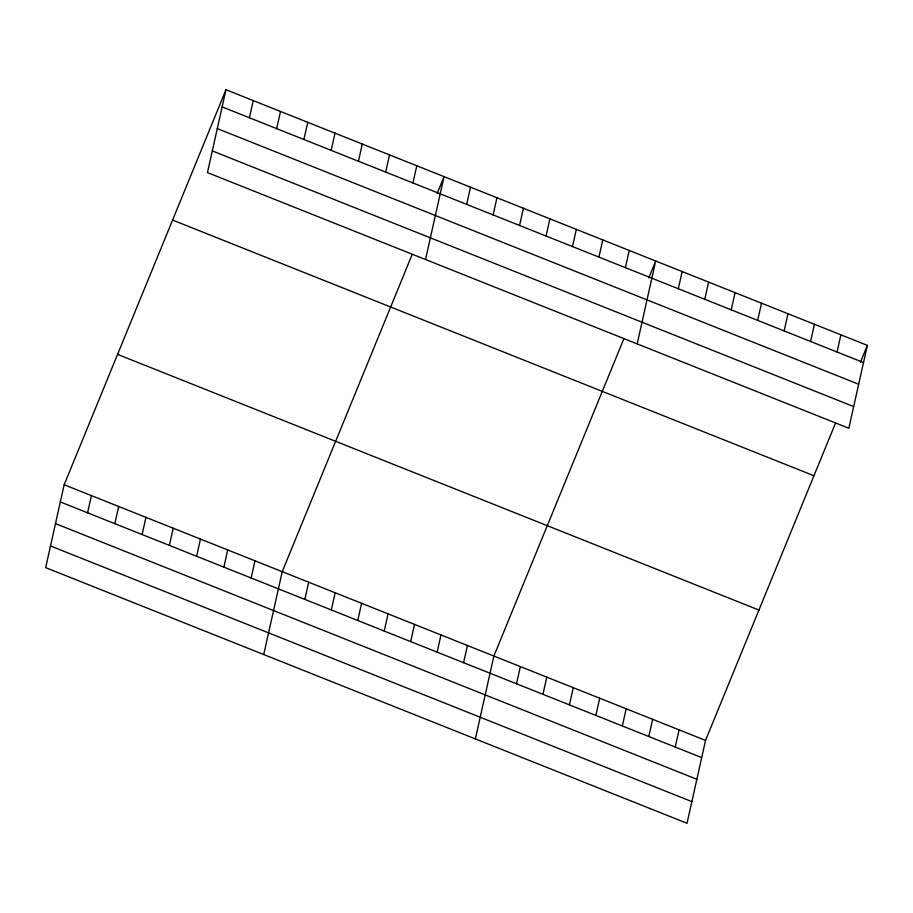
<?xml version="1.0" encoding="UTF-8"?>
<svg xmlns="http://www.w3.org/2000/svg" width="913" height="913" viewBox="0 0 913 913"><rect width="100%" height="100%" fill="white"/><g stroke="black" fill="none" stroke-linecap="round" stroke-linejoin="round"><path stroke-width="1.37" d="M225.979 89.714L207.456 172.591L848.828 428.254L867.35 345.376L225.979 89.714L64.172 484.746L45.65 567.624L687.021 823.286L705.544 740.409L835.315 423.598M87.591 512.809L91.437 495.611M114.844 523.674L118.69 506.475M142.108 534.539L145.954 517.34M249.397 117.766L253.243 100.578M169.362 545.403L173.208 528.205M276.65 128.642L280.496 111.443M196.626 556.268L200.461 539.081M303.915 139.506L307.761 122.308M223.879 567.133L227.725 549.946M331.168 150.371L335.014 133.172M251.143 577.997L254.978 560.81M358.432 161.236L362.267 144.037M263.72 654.553L282.243 571.675L412.014 254.853M385.685 172.101L389.531 154.913M304.851 599.407L308.697 582.22M412.95 182.965L416.785 165.778M331.305 609.952L335.151 592.765M425.526 259.52L444.049 176.643L437.11 193.59M357.77 620.498L361.605 603.31M466.657 204.375L470.503 187.188M384.225 631.054L388.071 613.856M493.123 214.92L496.957 197.733M410.679 641.599L414.525 624.401M519.577 225.465L523.411 208.278M437.133 652.144L440.979 634.946M546.031 236.011L549.877 218.823M463.587 662.69L467.433 645.491M572.485 246.567L576.331 229.368M475.365 738.914L493.887 656.036L623.659 339.225M598.939 257.112L602.785 239.914M516.507 683.78L520.353 666.593M625.405 267.657L629.24 250.459M542.961 694.325L546.807 677.138M637.171 343.881L655.694 261.004L648.755 277.951M569.415 704.87L573.261 687.683M678.313 288.748L682.159 271.549M595.869 715.415L599.715 698.228M704.768 299.293L708.614 282.106M622.335 725.961L626.17 708.773M731.222 309.838L735.068 292.651M648.789 736.506L652.635 719.318M757.676 320.383L761.522 303.196M675.243 747.051L679.089 729.864M784.141 330.928L787.976 313.741M810.596 341.473L814.442 324.286M837.05 352.019L840.896 334.831M860.411 362.324L867.35 345.376M222.144 106.901L863.504 362.564M217.294 128.585L858.665 384.247M212.307 150.919L853.666 406.582M172.591 220.079L813.951 475.741M117.572 354.381L758.943 610.055M64.172 484.746L705.544 740.409M60.326 501.933L701.698 757.607M55.488 523.617L696.859 779.28M50.5 545.951L691.86 801.614"/></g></svg>
